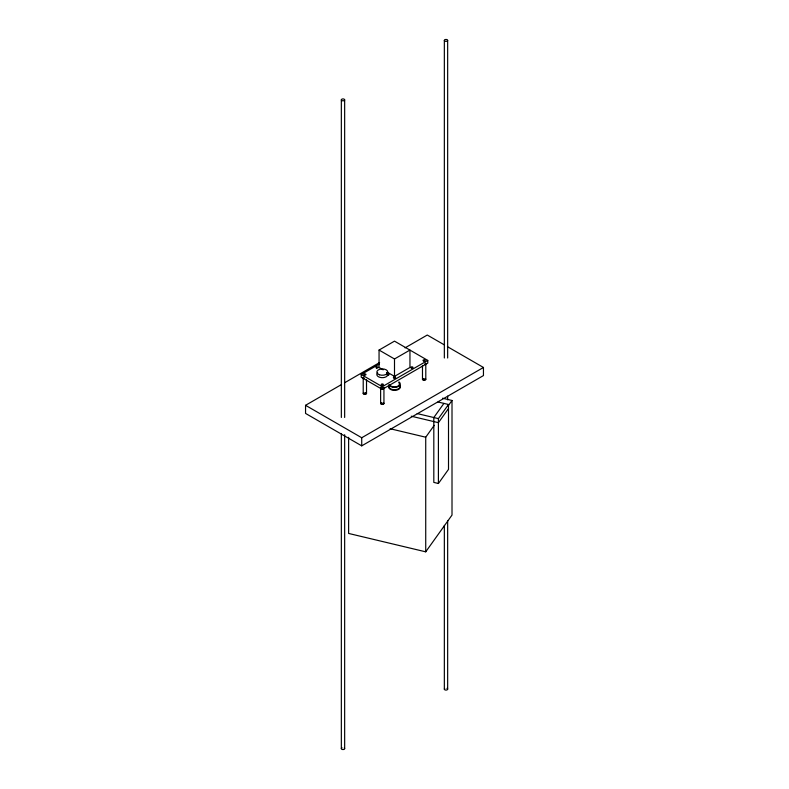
<?xml version="1.0" encoding="UTF-8"?>
<svg xmlns="http://www.w3.org/2000/svg" width="789" height="789" viewBox="0 0 789 789"><rect width="100%" height="100%" fill="white"/><g stroke="black" fill="none" stroke-linecap="round" stroke-linejoin="round"><path stroke-width="1.18" d="M387.083 373.631L387.202 374.982M443.921 403.396L433.812 417.529L433.812 482.404L438.408 483.499L448.507 469.366L448.507 404.491L437.984 401.986M438.408 483.499L438.408 418.624L448.507 404.491M348.62 437.323L348.62 533.443L425.725 551.827L425.725 437.214L434.256 425.301M447.748 406.434L452.008 400.477L442.521 398.208M448.507 408.544L438.408 422.677L411.256 416.207M425.725 551.827L452.008 515.079L452.008 400.477M388.76 374.479L388.691 375.189M383.168 369.844L379.055 367.467L379.055 350.06L394.5 341.144L427.786 360.415L427.786 363.118L382.28 389.381L361.214 377.221L361.214 374.519L379.203 364.133M447.412 346.657L483.45 367.467L483.45 375.574L361.727 445.854L305.55 413.416L305.55 405.309L341.538 384.529M344.714 382.704L379.637 362.536M405.043 347.87L427.273 335.029L444.237 344.823M379.055 350.06L394.5 358.975L409.955 350.06L409.955 367.467L394.5 376.383L387.291 372.221M361.214 374.519L382.28 386.679L427.786 360.415M305.55 405.309L361.727 437.747L483.45 367.467M386.827 372.891L387.221 372.221L387.498 375.317L387.498 372.615M387.389 373.453L388.149 373.266L388.592 373.591L387.754 374.38L388.859 374.43M388.691 373.848L386.748 374.065M417.194 413.574L438.408 418.624M390.141 428.733L425.725 437.214M447.659 40.407A1.657 0.957 0 0 1 445.174 41.235A1.657 0.957 0 0 1 445.174 39.578A1.657 0.957 0 0 1 447.659 40.407L447.659 357.999M447.659 396.157L447.659 399.855M447.659 520.484L447.659 689.132M444.345 40.407L444.345 357.999M444.345 525.415L444.345 689.132M425.794 363.118L425.794 379.331M422.48 365.435L422.48 379.331M394.5 358.975L394.5 376.383M388.149 373.266L388.149 375.061M383.937 387.281L383.937 403.495M382.28 386.679L382.28 389.381M380.623 387.281L380.623 403.495M366.52 379.539L366.52 393.445M363.216 377.221L363.216 393.445M361.727 437.747L361.727 445.854M344.655 99.868A1.657 0.957 0 0 1 342.17 100.696A1.657 0.957 0 0 1 342.17 99.039A1.657 0.957 0 0 1 344.655 99.868L344.655 417.46M344.655 434.7L344.655 748.593M341.341 99.868L341.341 417.46M341.341 433.467L341.341 748.593M387.024 372.842A5.493 3.176 0 0 1 385.9 376.905A5.493 3.176 0 0 1 378.769 376.915A5.493 3.176 0 0 1 377.635 372.842M398.859 382.665A4.961 2.87 0 0 1 396.236 386.728A4.961 2.87 0 0 1 389.648 384.647M383.059 403.051A1.095 0.631 0 0 1 383.059 403.938A1.095 0.631 0 0 1 381.511 403.938A1.095 0.631 0 0 1 381.511 403.051M365.711 393.05A1.095 0.631 0 0 1 365.583 393.918A1.095 0.631 0 0 1 364.074 393.879A1.095 0.631 0 0 1 364.094 393.001M424.906 378.888A1.095 0.631 0 0 1 424.926 379.765A1.095 0.631 0 0 1 423.417 379.815A1.095 0.631 0 0 1 423.289 378.937M399.569 385.446A5.789 3.343 0 0 1 394.5 390.407A5.789 3.343 0 0 1 389.431 385.446M399.569 384.766A5.789 3.343 0 0 1 395.072 389.717A5.789 3.343 0 0 1 388.977 385.377M383.898 387.478A1.657 0.957 0 0 1 382.626 388.218M381.945 388.218A1.657 0.957 0 0 1 380.663 387.478M383.217 402.706A1.657 0.957 0 0 1 383.523 404.126A1.657 0.957 0 0 1 381.048 404.126A1.657 0.957 0 0 1 381.343 402.706M364.528 378.158A1.657 0.957 0 0 1 363.246 377.418M365.672 392.606A1.657 0.957 0 0 1 366.175 394.027A1.657 0.957 0 0 1 363.66 394.096A1.657 0.957 0 0 1 363.926 392.656M425.754 363.315A1.657 0.957 0 0 1 424.472 364.054M425.074 378.542A1.657 0.957 0 0 1 425.34 379.992A1.657 0.957 0 0 1 422.825 379.923A1.657 0.957 0 0 1 423.328 378.503M398.948 381.896A5.789 3.343 0 0 1 397.025 387.044A5.789 3.343 0 0 1 388.829 384.726M344.27 747.982A1.657 0.957 0 0 1 344.014 749.343A1.657 0.957 0 0 1 341.667 749.155A1.657 0.957 0 0 1 342.061 747.804M446.939 688.343A1.657 0.957 0 0 1 447.333 689.694A1.657 0.957 0 0 1 444.976 689.882A1.657 0.957 0 0 1 444.73 688.521M379.43 374.775A5.493 3.176 0 0 0 387.823 372.181A5.493 3.176 0 0 0 379.736 369.282A5.493 3.176 0 0 0 379.43 374.775M381.738 385.121A1.095 0.631 0 0 0 383.375 384.578A1.095 0.631 0 0 0 381.738 384.026A1.095 0.631 0 0 0 381.738 385.121M364.321 375.071A1.095 0.631 0 0 0 365.958 374.519A1.095 0.631 0 0 0 364.321 373.976A1.095 0.631 0 0 0 364.321 375.071M376.452 367.98A1.095 0.631 0 0 0 378.178 367.526A1.095 0.631 0 0 0 376.639 366.895A1.095 0.631 0 0 0 376.452 367.98M393.958 378.069A1.095 0.631 0 0 0 395.595 377.517A1.095 0.631 0 0 0 393.958 376.974A1.095 0.631 0 0 0 393.958 378.069M411.365 368.009A1.095 0.631 0 0 0 413.012 367.467A1.095 0.631 0 0 0 411.365 366.924A1.095 0.631 0 0 0 411.365 368.009M423.585 360.958A1.095 0.631 0 0 0 425.222 360.415A1.095 0.631 0 0 0 423.585 359.863A1.095 0.631 0 0 0 423.585 360.958"/></g></svg>
